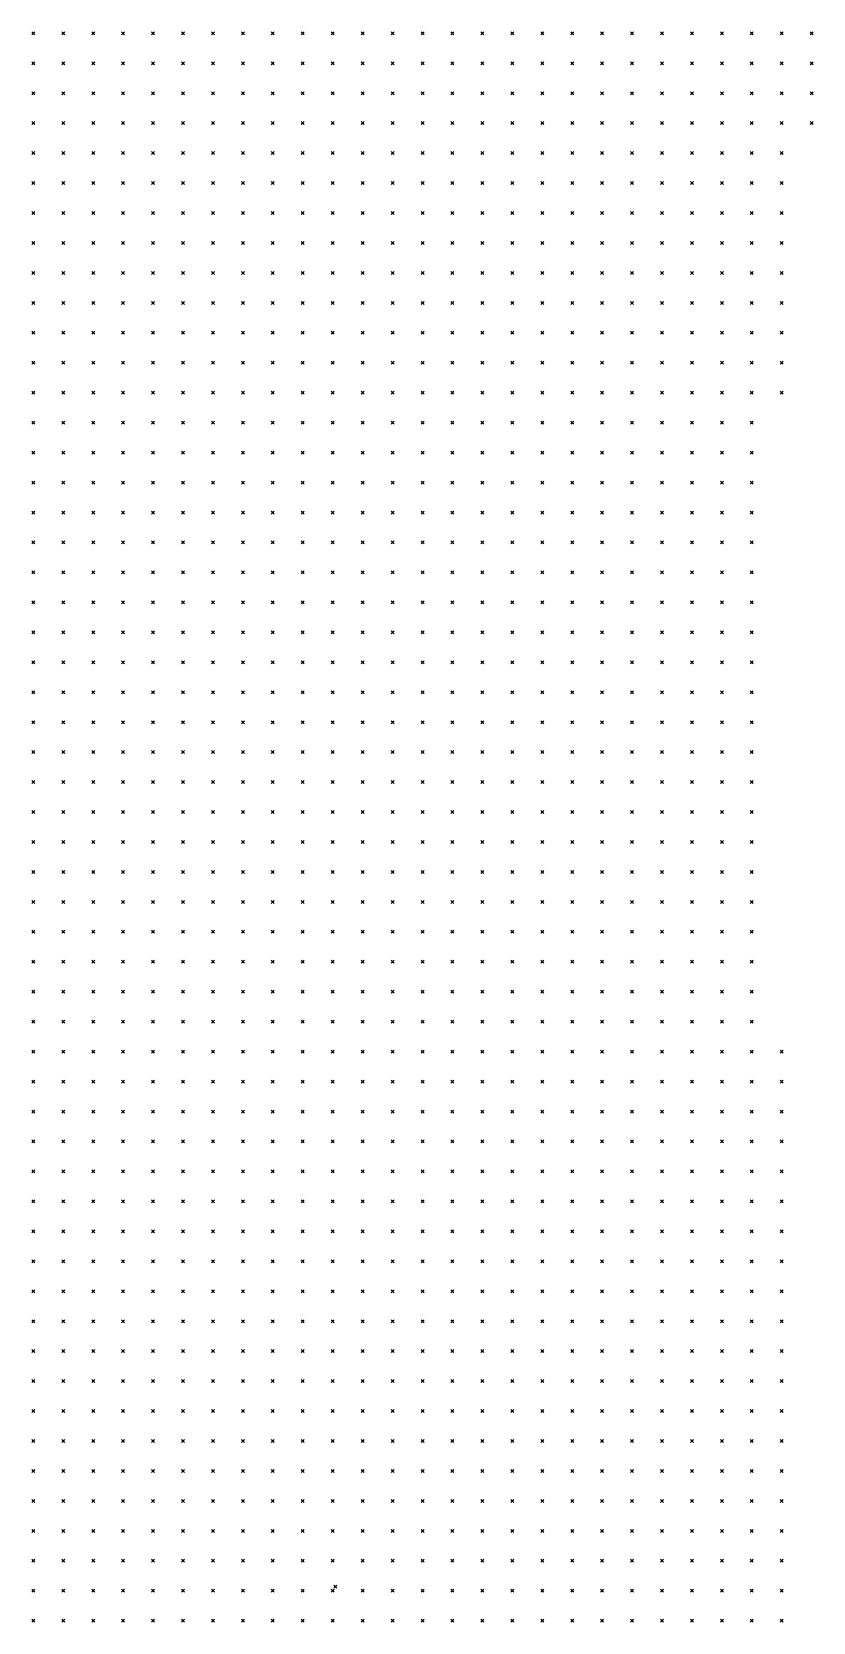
# Model space of a CAD drawing. Header units: metres. Extents: x 441556 to 446409, y 432338 to 461058.
# Drawn here: x 444695.3 to 444773.5, y 444052.7 to 444212 of the extents above; entities that cross this region are included whole.
import ezdxf

# ---------------------------------------------------------------- set-up
doc = ezdxf.new("R2010")
doc.units = ezdxf.units.M
doc.header["$MEASUREMENT"] = 0
doc.header["$PDMODE"] = 35
doc.header["$PDSIZE"] = 0.15
doc.layers.add('DTM-NOK-RevN_LIDAR_co_lidar', color=91, linetype='Continuous', lineweight=0)
doc.layers.add('DTM-NOK-RevN_RTK', color=32, linetype='Continuous', lineweight=0)

msp = doc.modelspace()

# ---------------------------------------------------------------- linework, layer by layer
at = {"layer": 'DTM-NOK-RevN_LIDAR_co_lidar'}
for p in [(444695.41, 444211.853, 475.868), (444698.409, 444211.853, 474.646), (444701.409, 444211.853, 472.846), (444704.408, 444211.853, 471.238), (444707.407, 444211.853, 470.172), (444710.407, 444211.853, 469.486), (444713.406, 444211.853, 470.661), (444716.406, 444211.853, 473.589), (444719.405, 444211.853, 475.805), (444722.404, 444211.853, 476.933), (444725.404, 444211.853, 477.653), (444728.403, 444211.853, 478.071), (444731.402, 444211.853, 480.026), (444734.402, 444211.853, 483.76), (444737.401, 444211.853, 486.295), (444740.4, 444211.853, 488.551), (444743.4, 444211.853, 491.085), (444746.399, 444211.853, 492.317), (444749.398, 444211.853, 493.679), (444752.398, 444211.853, 494.222), (444755.397, 444211.853, 493.943), (444758.396, 444211.853, 494.305), (444761.396, 444211.853, 495.844), (444764.395, 444211.853, 495.701), (444767.394, 444211.853, 494.598), (444770.394, 444211.853, 494.493), (444773.393, 444211.853, 495.875), (444695.41, 444208.854, 473.779), (444698.409, 444208.854, 472.658), (444701.409, 444208.854, 470.988), (444704.408, 444208.854, 468.85), (444707.407, 444208.854, 467.674), (444710.407, 444208.854, 467.325), (444713.406, 444208.854, 468.962), (444716.406, 444208.854, 471.819), (444719.405, 444208.854, 473.753), (444722.404, 444208.854, 474.562), (444725.404, 444208.854, 474.921), (444728.403, 444208.854, 475.941), (444731.402, 444208.854, 478.838), (444734.402, 444208.854, 482.11), (444737.401, 444208.854, 484.417), (444740.4, 444208.854, 485.691), (444743.4, 444208.854, 488.274), (444746.399, 444208.854, 489.468), (444749.398, 444208.854, 490.821), (444752.398, 444208.854, 491.448), (444755.397, 444208.854, 491.367), (444758.396, 444208.854, 491.555), (444761.396, 444208.854, 492.459), (444764.395, 444208.854, 492.613), (444767.394, 444208.854, 491.805), (444770.394, 444208.854, 491.98), (444773.393, 444208.854, 493.612), (444695.41, 444205.854, 471.332), (444698.409, 444205.854, 470.209), (444701.409, 444205.854, 468.713), (444704.408, 444205.854, 466.82), (444707.407, 444205.854, 465.358), (444710.407, 444205.854, 464.954), (444713.406, 444205.854, 467.387), (444716.406, 444205.854, 470.155), (444719.405, 444205.854, 471.422), (444722.404, 444205.854, 471.619), (444725.404, 444205.854, 472.195), (444728.403, 444205.854, 474.539), (444731.402, 444205.854, 477.672), (444734.402, 444205.854, 480.264), (444737.401, 444205.854, 481.882), (444740.4, 444205.854, 483.159), (444743.4, 444205.854, 484.426), (444746.399, 444205.854, 486.779), (444749.398, 444205.854, 487.935), (444752.398, 444205.854, 488.556), (444755.397, 444205.854, 488.738), (444758.396, 444205.854, 488.927), (444761.396, 444205.854, 489.393), (444764.395, 444205.854, 489.247), (444767.394, 444205.854, 489.158), (444770.394, 444205.854, 489.638), (444773.393, 444205.854, 491.686), (444695.41, 444202.855, 469.166), (444698.409, 444202.855, 467.872), (444701.409, 444202.855, 466.316), (444704.408, 444202.855, 464.691), (444707.407, 444202.855, 463.146), (444710.407, 444202.855, 462.505), (444713.406, 444202.855, 465.081), (444716.406, 444202.855, 467.795), (444719.405, 444202.855, 468.677), (444722.404, 444202.855, 468.688), (444725.404, 444202.855, 470.138), (444728.403, 444202.855, 473.558), (444731.402, 444202.855, 476.158), (444734.402, 444202.855, 478.172), (444737.401, 444202.855, 479.638), (444740.4, 444202.855, 480.525), (444743.4, 444202.855, 481.564), (444746.399, 444202.855, 483.961), (444749.398, 444202.855, 484.754), (444752.398, 444202.855, 485.356), (444755.397, 444202.855, 485.848), (444758.396, 444202.855, 485.716), (444761.396, 444202.855, 485.401), (444764.395, 444202.855, 485.095), (444767.394, 444202.855, 485.839), (444770.394, 444202.855, 487.461), (444773.393, 444202.855, 489.591), (444695.41, 444199.856, 466.606), (444698.409, 444199.856, 465.524), (444701.409, 444199.856, 463.84), (444704.408, 444199.856, 462.388), (444707.407, 444199.856, 460.859), (444710.407, 444199.856, 460.354), (444713.406, 444199.856, 462.742), (444716.406, 444199.856, 465.047), (444719.405, 444199.856, 465.604), (444722.404, 444199.856, 466.556), (444725.404, 444199.856, 469.355), (444728.403, 444199.856, 472.583), (444731.402, 444199.856, 474.525), (444734.402, 444199.856, 475.962), (444737.401, 444199.856, 477.122), (444740.4, 444199.856, 477.793), (444743.4, 444199.856, 478.539), (444746.399, 444199.856, 479.716), (444749.398, 444199.856, 480.932), (444752.398, 444199.856, 482.222), (444755.397, 444199.856, 482.864), (444758.396, 444199.856, 482.296), (444761.396, 444199.856, 481.84), (444764.395, 444199.856, 481.877), (444767.394, 444199.856, 483.348), (444770.394, 444199.856, 485.721), (444695.41, 444196.856, 464.101), (444698.409, 444196.856, 463.259), (444701.409, 444196.856, 461.428), (444704.408, 444196.856, 459.99), (444707.407, 444196.856, 458.527), (444710.407, 444196.856, 458.457), (444713.406, 444196.856, 460.736), (444716.406, 444196.856, 462.431), (444719.405, 444196.856, 463.084), (444722.404, 444196.856, 465.14), (444725.404, 444196.856, 468.531), (444728.403, 444196.856, 471.086), (444731.402, 444196.856, 472.391), (444734.402, 444196.856, 473.579), (444737.401, 444196.856, 474.504), (444740.4, 444196.856, 474.898), (444743.4, 444196.856, 475.704), (444746.399, 444196.856, 476.781), (444749.398, 444196.856, 478.188), (444752.398, 444196.856, 479.448), (444755.397, 444196.856, 479.265), (444758.396, 444196.856, 478.846), (444761.396, 444196.856, 478.398), (444764.395, 444196.856, 479.231), (444767.394, 444196.856, 481.858), (444770.394, 444196.856, 484.702), (444695.41, 444193.857, 461.512), (444698.409, 444193.857, 460.845), (444701.409, 444193.857, 459.626), (444704.408, 444193.857, 457.697), (444707.407, 444193.857, 456.068), (444710.407, 444193.857, 456.313), (444713.406, 444193.857, 458.159), (444716.406, 444193.857, 459.756), (444719.405, 444193.857, 461.468), (444722.404, 444193.857, 464.133), (444725.404, 444193.857, 466.776), (444728.403, 444193.857, 468.636), (444731.402, 444193.857, 469.953), (444734.402, 444193.857, 470.871), (444737.401, 444193.857, 471.523), (444740.4, 444193.857, 471.718), (444743.4, 444193.857, 472.56), (444746.399, 444193.857, 473.798), (444749.398, 444193.857, 475.531), (444752.398, 444193.857, 476.32), (444755.397, 444193.857, 476.03), (444758.396, 444193.857, 475.385), (444761.396, 444193.857, 475.416), (444764.395, 444193.857, 477.449), (444767.394, 444193.857, 480.654), (444770.394, 444193.857, 484.655), (444695.41, 444190.857, 458.926), (444698.409, 444190.857, 458.378), (444701.409, 444190.857, 457.482), (444704.408, 444190.857, 455.539), (444707.407, 444190.857, 453.543), (444710.407, 444190.857, 453.815), (444713.406, 444190.857, 455.52), (444716.406, 444190.857, 457.64), (444719.405, 444190.857, 460.404), (444722.404, 444190.857, 463.06), (444725.404, 444190.857, 464.913), (444728.403, 444190.857, 466.338), (444731.402, 444190.857, 467.31), (444734.402, 444190.857, 468.01), (444737.401, 444190.857, 468.641), (444740.4, 444190.857, 468.759), (444743.4, 444190.857, 469.217), (444746.399, 444190.857, 470.594), (444749.398, 444190.857, 471.999), (444752.398, 444190.857, 472.742), (444755.397, 444190.857, 472.033), (444758.396, 444190.857, 472.057), (444761.396, 444190.857, 473.496), (444764.395, 444190.857, 476.762), (444767.394, 444190.857, 481.364), (444770.394, 444190.857, 485.518), (444695.41, 444187.858, 456.279), (444698.409, 444187.858, 455.749), (444701.409, 444187.858, 454.776), (444704.408, 444187.858, 453.178), (444707.407, 444187.858, 451.311), (444710.407, 444187.858, 451.435), (444713.406, 444187.858, 453.367), (444716.406, 444187.858, 455.972), (444719.405, 444187.858, 459.032), (444722.404, 444187.858, 461.612), (444725.404, 444187.858, 463.11), (444728.403, 444187.858, 464.098), (444731.402, 444187.858, 464.571), (444734.402, 444187.858, 464.784), (444737.401, 444187.858, 465.272), (444740.4, 444187.858, 465.726), (444743.4, 444187.858, 466.072), (444746.399, 444187.858, 466.612), (444749.398, 444187.858, 467.771), (444752.398, 444187.858, 469.002), (444755.397, 444187.858, 468.566), (444758.396, 444187.858, 470.123), (444761.396, 444187.858, 473.38), (444764.395, 444187.858, 478.261), (444767.394, 444187.858, 482.705), (444770.394, 444187.858, 486.548), (444695.41, 444184.859, 453.615), (444698.409, 444184.859, 453.287), (444701.409, 444184.859, 452.032), (444704.408, 444184.859, 450.862), (444707.407, 444184.859, 449.251), (444710.407, 444184.859, 449.524), (444713.406, 444184.859, 451.914), (444716.406, 444184.859, 454.872), (444719.405, 444184.859, 457.715), (444722.404, 444184.859, 459.842), (444725.404, 444184.859, 461.006), (444728.403, 444184.859, 461.57), (444731.402, 444184.859, 461.555), (444734.402, 444184.859, 461.598), (444737.401, 444184.859, 462.114), (444740.4, 444184.859, 462.525), (444743.4, 444184.859, 463.088), (444746.399, 444184.859, 463.277), (444749.398, 444184.859, 464.075), (444752.398, 444184.859, 465.261), (444755.397, 444184.859, 466.559), (444758.396, 444184.859, 469.771), (444761.396, 444184.859, 475.008), (444764.395, 444184.859, 480.329), (444767.394, 444184.859, 483.861), (444770.394, 444184.859, 487.055), (444695.41, 444181.859, 451.154), (444698.409, 444181.859, 451.012), (444701.409, 444181.859, 449.729), (444704.408, 444181.859, 448.632), (444707.407, 444181.859, 447.27), (444710.407, 444181.859, 448.102), (444713.406, 444181.859, 450.974), (444716.406, 444181.859, 453.964), (444719.405, 444181.859, 456.345), (444722.404, 444181.859, 457.907), (444725.404, 444181.859, 458.731), (444728.403, 444181.859, 458.921), (444731.402, 444181.859, 458.477), (444734.402, 444181.859, 458.545), (444737.401, 444181.859, 459.221), (444740.4, 444181.859, 459.485), (444743.4, 444181.859, 459.761), (444746.399, 444181.859, 460.399), (444749.398, 444181.859, 461.503), (444752.398, 444181.859, 463.366), (444755.397, 444181.859, 466.201), (444758.396, 444181.859, 469.929), (444761.396, 444181.859, 475.434), (444764.395, 444181.859, 480.441), (444767.394, 444181.859, 483.668), (444770.394, 444181.859, 486.853), (444695.41, 444178.86, 448.565), (444698.409, 444178.86, 448.458), (444701.409, 444178.86, 447.525), (444704.408, 444178.86, 446.081), (444707.407, 444178.86, 445.243), (444710.407, 444178.86, 447.238), (444713.406, 444178.86, 450.44), (444716.406, 444178.86, 452.911), (444719.405, 444178.86, 454.581), (444722.404, 444178.86, 455.713), (444725.404, 444178.86, 456.375), (444728.403, 444178.86, 456.385), (444731.402, 444178.86, 455.726), (444734.402, 444178.86, 455.684), (444737.401, 444178.86, 456.674), (444740.4, 444178.86, 456.654), (444743.4, 444178.86, 456.553), (444746.399, 444178.86, 458.16), (444749.398, 444178.86, 460.192), (444752.398, 444178.86, 462.829), (444755.397, 444178.86, 465.801), (444758.396, 444178.86, 469.161), (444761.396, 444178.86, 474.036), (444764.395, 444178.86, 478.557), (444767.394, 444178.86, 482.088), (444770.394, 444178.86, 485.885), (444695.41, 444175.861, 445.927), (444698.409, 444175.861, 445.789), (444701.409, 444175.861, 445.14), (444704.408, 444175.861, 443.537), (444707.407, 444175.861, 443.527), (444710.407, 444175.861, 446.395), (444713.406, 444175.861, 449.451), (444716.406, 444175.861, 451.4), (444719.405, 444175.861, 452.579), (444722.404, 444175.861, 453.41), (444725.404, 444175.861, 453.807), (444728.403, 444175.861, 453.464), (444731.402, 444175.861, 452.802), (444734.402, 444175.861, 452.802), (444737.401, 444175.861, 453.943), (444740.4, 444175.861, 453.807), (444743.4, 444175.861, 454.367), (444746.399, 444175.861, 456.81), (444749.398, 444175.861, 459.483), (444752.398, 444175.861, 462.238), (444755.397, 444175.861, 464.909), (444758.396, 444175.861, 467.799), (444761.396, 444175.861, 472.085), (444764.395, 444175.861, 476.532), (444767.394, 444175.861, 480.56), (444770.394, 444175.861, 484.628), (444695.41, 444172.861, 443.454), (444698.409, 444172.861, 443.313), (444701.409, 444172.861, 442.542), (444704.408, 444172.861, 441.284), (444707.407, 444172.861, 442.179), (444710.407, 444172.861, 445.036), (444713.406, 444172.861, 447.732), (444716.406, 444172.861, 449.531), (444719.405, 444172.861, 450.517), (444722.404, 444172.861, 451.139), (444725.404, 444172.861, 451.097), (444728.403, 444172.861, 450.159), (444731.402, 444172.861, 449.549), (444734.402, 444172.861, 449.744), (444737.401, 444172.861, 450.762), (444740.4, 444172.861, 451.561), (444743.4, 444172.861, 453.723), (444746.399, 444172.861, 456.506), (444749.398, 444172.861, 459.283), (444752.398, 444172.861, 462.484), (444755.397, 444172.861, 465.072), (444758.396, 444172.861, 467.681), (444761.396, 444172.861, 471.371), (444764.395, 444172.861, 475.562), (444767.394, 444172.861, 479.461), (444695.41, 444169.862, 441.08), (444698.409, 444169.862, 440.826), (444701.409, 444169.862, 439.802), (444704.408, 444169.862, 439.097), (444707.407, 444169.862, 440.847), (444710.407, 444169.862, 443.71), (444713.406, 444169.862, 446.15), (444716.406, 444169.862, 447.628), (444719.405, 444169.862, 448.313), (444722.404, 444169.862, 448.655), (444725.404, 444169.862, 448.252), (444728.403, 444169.862, 447.119), (444731.402, 444169.862, 446.582), (444734.402, 444169.862, 447.005), (444737.401, 444169.862, 448.547), (444740.4, 444169.862, 450.987), (444743.4, 444169.862, 454.517), (444746.399, 444169.862, 457.601), (444749.398, 444169.862, 460.385), (444752.398, 444169.862, 463.83), (444755.397, 444169.862, 466.464), (444758.396, 444169.862, 468.994), (444761.396, 444169.862, 472.251), (444764.395, 444169.862, 475.257), (444767.394, 444169.862, 478.503), (444695.41, 444166.863, 438.927), (444698.409, 444166.863, 438.211), (444701.409, 444166.863, 437.29), (444704.408, 444166.863, 437.374), (444707.407, 444166.863, 439.71), (444710.407, 444166.863, 442.581), (444713.406, 444166.863, 444.583), (444716.406, 444166.863, 445.517), (444719.405, 444166.863, 445.907), (444722.404, 444166.863, 446.007), (444725.404, 444166.863, 445.385), (444728.403, 444166.863, 444.322), (444731.402, 444166.863, 444.061), (444734.402, 444166.863, 445.197), (444737.401, 444166.863, 447.936), (444740.4, 444166.863, 451.532), (444743.4, 444166.863, 455.477), (444746.399, 444166.863, 458.984), (444749.398, 444166.863, 461.79), (444752.398, 444166.863, 464.471), (444755.397, 444166.863, 467.635), (444758.396, 444166.863, 469.79), (444761.396, 444166.863, 472.204), (444764.395, 444166.863, 474.525), (444767.394, 444166.863, 477.721), (444695.41, 444163.863, 436.688), (444698.409, 444163.863, 435.556), (444701.409, 444163.863, 435.089), (444704.408, 444163.863, 436.291), (444707.407, 444163.863, 438.752), (444710.407, 444163.863, 441.057), (444713.406, 444163.863, 442.529), (444716.406, 444163.863, 443.25), (444719.405, 444163.863, 443.332), (444722.404, 444163.863, 443.268), (444725.404, 444163.863, 442.733), (444728.403, 444163.863, 441.714), (444731.402, 444163.863, 442.16), (444734.402, 444163.863, 444.528), (444737.401, 444163.863, 447.874), (444740.4, 444163.863, 451.659), (444743.4, 444163.863, 455.212), (444746.399, 444163.863, 458.988), (444749.398, 444163.863, 461.734), (444752.398, 444163.863, 463.935), (444755.397, 444163.863, 467.162), (444758.396, 444163.863, 468.842), (444761.396, 444163.863, 470.695), (444764.395, 444163.863, 472.896), (444767.394, 444163.863, 476.261), (444695.41, 444160.864, 434.138), (444698.409, 444160.864, 433.07), (444701.409, 444160.864, 433.34), (444704.408, 444160.864, 435.212), (444707.407, 444160.864, 437.809), (444710.407, 444160.864, 439.689), (444713.406, 444160.864, 440.471), (444716.406, 444160.864, 440.778), (444719.405, 444160.864, 440.404), (444722.404, 444160.864, 439.956), (444725.404, 444160.864, 439.621), (444728.403, 444160.864, 439.32), (444731.402, 444160.864, 440.904), (444734.402, 444160.864, 444.215), (444737.401, 444160.864, 447.68), (444740.4, 444160.864, 451.19), (444743.4, 444160.864, 454.038), (444746.399, 444160.864, 457.254), (444749.398, 444160.864, 460.686), (444752.398, 444160.864, 462.914), (444755.397, 444160.864, 464.855), (444758.396, 444160.864, 466.76), (444761.396, 444160.864, 469.036), (444764.395, 444160.864, 471.337), (444767.394, 444160.864, 474.391), (444695.41, 444157.865, 431.351), (444698.409, 444157.865, 430.617), (444701.409, 444157.865, 431.94), (444704.408, 444157.865, 434.194), (444707.407, 444157.865, 436.449), (444710.407, 444157.865, 437.86), (444713.406, 444157.865, 438.5), (444716.406, 444157.865, 438.086), (444719.405, 444157.865, 437.088), (444722.404, 444157.865, 436.468), (444725.404, 444157.865, 436.39), (444728.403, 444157.865, 437.363), (444731.402, 444157.865, 439.996), (444734.402, 444157.865, 443.26), (444737.401, 444157.865, 446.653), (444740.4, 444157.865, 449.892), (444743.4, 444157.865, 452.946), (444746.399, 444157.865, 456.178), (444749.398, 444157.865, 458.967), (444752.398, 444157.865, 460.912), (444755.397, 444157.865, 462.761), (444758.396, 444157.865, 465.146), (444761.396, 444157.865, 468.476), (444764.395, 444157.865, 471.257), (444767.394, 444157.865, 473.982), (444695.41, 444154.865, 428.946), (444698.409, 444154.865, 428.389), (444701.409, 444154.865, 430.124), (444704.408, 444154.865, 432.755), (444707.407, 444154.865, 434.976), (444710.407, 444154.865, 435.76), (444713.406, 444154.865, 435.943), (444716.406, 444154.865, 435.263), (444719.405, 444154.865, 434.011), (444722.404, 444154.865, 433.2), (444725.404, 444154.865, 433.844), (444728.403, 444154.865, 436.164), (444731.402, 444154.865, 439.118), (444734.402, 444154.865, 442.316), (444737.401, 444154.865, 445.422), (444740.4, 444154.865, 449.093), (444743.4, 444154.865, 451.658), (444746.399, 444154.865, 454.725), (444749.398, 444154.865, 456.885), (444752.398, 444154.865, 458.891), (444755.397, 444154.865, 461.381), (444758.396, 444154.865, 464.893), (444761.396, 444154.865, 469.063), (444764.395, 444154.865, 472.08), (444767.394, 444154.865, 474.635), (444695.41, 444151.866, 426.342), (444698.409, 444151.866, 425.618), (444701.409, 444151.866, 428.189), (444704.408, 444151.866, 431.582), (444707.407, 444151.866, 433.005), (444710.407, 444151.866, 433.428), (444713.406, 444151.866, 433.049), (444716.406, 444151.866, 431.905), (444719.405, 444151.866, 430.833), (444722.404, 444151.866, 430.746), (444725.404, 444151.866, 432.384), (444728.403, 444151.866, 435.258), (444731.402, 444151.866, 438.13), (444734.402, 444151.866, 441.224), (444737.401, 444151.866, 444.425), (444740.4, 444151.866, 447.437), (444743.4, 444151.866, 449.455), (444746.399, 444151.866, 452.495), (444749.398, 444151.866, 455.202), (444752.398, 444151.866, 458.38), (444755.397, 444151.866, 461.532), (444758.396, 444151.866, 464.535), (444761.396, 444151.866, 468.829), (444764.395, 444151.866, 471.871), (444767.394, 444151.866, 474.397), (444695.41, 444148.867, 423.457), (444698.409, 444148.867, 424.401), (444701.409, 444148.867, 427.364), (444704.408, 444148.867, 429.822), (444707.407, 444148.867, 430.858), (444710.407, 444148.867, 430.777), (444713.406, 444148.867, 429.765), (444716.406, 444148.867, 428.717), (444719.405, 444148.867, 428.167), (444722.404, 444148.867, 428.825), (444725.404, 444148.867, 431.262), (444728.403, 444148.867, 434.712), (444731.402, 444148.867, 438.066), (444734.402, 444148.867, 440.971), (444737.401, 444148.867, 443.832), (444740.4, 444148.867, 446.294), (444743.4, 444148.867, 448.711), (444746.399, 444148.867, 452.179), (444749.398, 444148.867, 455.664), (444752.398, 444148.867, 458.586), (444755.397, 444148.867, 461.37), (444758.396, 444148.867, 464.73), (444761.396, 444148.867, 468.303), (444764.395, 444148.867, 471.152), (444767.394, 444148.867, 473.765), (444695.41, 444145.867, 420.769), (444698.409, 444145.867, 422.551), (444701.409, 444145.867, 426.194), (444704.408, 444145.867, 427.861), (444707.407, 444145.867, 428.591), (444710.407, 444145.867, 428.14), (444713.406, 444145.867, 426.506), (444716.406, 444145.867, 425.471), (444719.405, 444145.867, 425.756), (444722.404, 444145.867, 427.378), (444725.404, 444145.867, 431.127), (444728.403, 444145.867, 435.684), (444731.402, 444145.867, 438.816), (444734.402, 444145.867, 441.634), (444737.401, 444145.867, 443.885), (444740.4, 444145.867, 446.208), (444743.4, 444145.867, 448.794), (444746.399, 444145.867, 451.811), (444749.398, 444145.867, 455.393), (444752.398, 444145.867, 458.059), (444755.397, 444145.867, 460.469), (444758.396, 444145.867, 463.599), (444761.396, 444145.867, 467.771), (444764.395, 444145.867, 470.338), (444767.394, 444145.867, 472.316), (444695.41, 444142.868, 418.961), (444698.409, 444142.868, 421.197), (444701.409, 444142.868, 423.982), (444704.408, 444142.868, 425.63), (444707.407, 444142.868, 425.944), (444710.407, 444142.868, 424.884), (444713.406, 444142.868, 423.517), (444716.406, 444142.868, 423.314), (444719.405, 444142.868, 424.371), (444722.404, 444142.868, 426.999), (444725.404, 444142.868, 431.146), (444728.403, 444142.868, 435.549), (444731.402, 444142.868, 439.17), (444734.402, 444142.868, 441.613), (444737.401, 444142.868, 444.271), (444740.4, 444142.868, 446.777), (444743.4, 444142.868, 449.404), (444746.399, 444142.868, 452.142), (444749.398, 444142.868, 454.644), (444752.398, 444142.868, 457.333), (444755.397, 444142.868, 459.758), (444758.396, 444142.868, 462.99), (444761.396, 444142.868, 466.304), (444764.395, 444142.868, 468.968), (444767.394, 444142.868, 471.644), (444695.41, 444139.869, 417.55), (444698.409, 444139.869, 420.223), (444701.409, 444139.869, 422.774), (444704.408, 444139.869, 423.754), (444707.407, 444139.869, 423.285), (444710.407, 444139.869, 422.219), (444713.406, 444139.869, 421.357), (444716.406, 444139.869, 421.512), (444719.405, 444139.869, 422.985), (444722.404, 444139.869, 426.4), (444725.404, 444139.869, 431.317), (444728.403, 444139.869, 435.611), (444731.402, 444139.869, 438.599), (444734.402, 444139.869, 441.252), (444737.401, 444139.869, 443.815), (444740.4, 444139.869, 446.283), (444743.4, 444139.869, 448.911), (444746.399, 444139.869, 451.68), (444749.398, 444139.869, 454.012), (444752.398, 444139.869, 456.462), (444755.397, 444139.869, 458.881), (444758.396, 444139.869, 461.757), (444761.396, 444139.869, 464.33), (444764.395, 444139.869, 466.928), (444767.394, 444139.869, 470.539), (444695.41, 444136.869, 416.23), (444698.409, 444136.869, 418.998), (444701.409, 444136.869, 421.086), (444704.408, 444136.869, 421.575), (444707.407, 444136.869, 420.513), (444710.407, 444136.869, 419.501), (444713.406, 444136.869, 419.081), (444716.406, 444136.869, 419.52), (444719.405, 444136.869, 421.771), (444722.404, 444136.869, 426.251), (444725.404, 444136.869, 431.401), (444728.403, 444136.869, 435.188), (444731.402, 444136.869, 437.765), (444734.402, 444136.869, 440.356), (444737.401, 444136.869, 442.852), (444740.4, 444136.869, 445.255), (444743.4, 444136.869, 447.79), (444746.399, 444136.869, 450.576), (444749.398, 444136.869, 452.85), (444752.398, 444136.869, 455.257), (444755.397, 444136.869, 457.471), (444758.396, 444136.869, 460.154), (444761.396, 444136.869, 462.538), (444764.395, 444136.869, 465.417), (444767.394, 444136.869, 469.416), (444695.41, 444133.87, 415.077), (444698.409, 444133.87, 417.593), (444701.409, 444133.87, 419.163), (444704.408, 444133.87, 419.539), (444707.407, 444133.87, 418.218), (444710.407, 444133.87, 417.218), (444713.406, 444133.87, 417.034), (444716.406, 444133.87, 418.099), (444719.405, 444133.87, 420.444), (444722.404, 444133.87, 424.677), (444725.404, 444133.87, 429.967), (444728.403, 444133.87, 433.666), (444731.402, 444133.87, 436.147), (444734.402, 444133.87, 439.129), (444737.401, 444133.87, 441.899), (444740.4, 444133.87, 444.337), (444743.4, 444133.87, 446.68), (444746.399, 444133.87, 449.298), (444749.398, 444133.87, 451.598), (444752.398, 444133.87, 453.928), (444755.397, 444133.87, 456.066), (444758.396, 444133.87, 458.026), (444761.396, 444133.87, 460.189), (444764.395, 444133.87, 464.071), (444767.394, 444133.87, 468.071), (444695.41, 444130.871, 413.744), (444698.409, 444130.871, 416.115), (444701.409, 444130.871, 417.179), (444704.408, 444130.871, 417.207), (444707.407, 444130.871, 416.166), (444710.407, 444130.871, 415.347), (444713.406, 444130.871, 415.443), (444716.406, 444130.871, 416.849), (444719.405, 444130.871, 419.412), (444722.404, 444130.871, 423.526), (444725.404, 444130.871, 428.436), (444728.403, 444130.871, 432.095), (444731.402, 444130.871, 434.922), (444734.402, 444130.871, 438.11), (444737.401, 444130.871, 440.9), (444740.4, 444130.871, 443.418), (444743.4, 444130.871, 445.745), (444746.399, 444130.871, 448.215), (444749.398, 444130.871, 450.387), (444752.398, 444130.871, 452.272), (444755.397, 444130.871, 454.144), (444758.396, 444130.871, 456.421), (444761.396, 444130.871, 459.557), (444764.395, 444130.871, 463.355), (444767.394, 444130.871, 467.047), (444695.41, 444127.871, 411.979), (444698.409, 444127.871, 414.424), (444701.409, 444127.871, 414.869), (444704.408, 444127.871, 414.517), (444707.407, 444127.871, 413.738), (444710.407, 444127.871, 413.437), (444713.406, 444127.871, 413.997), (444716.406, 444127.871, 416.305), (444719.405, 444127.871, 419.728), (444722.404, 444127.871, 423.61), (444725.404, 444127.871, 427.705), (444728.403, 444127.871, 431.194), (444731.402, 444127.871, 434.302), (444734.402, 444127.871, 437.431), (444737.401, 444127.871, 439.979), (444740.4, 444127.871, 442.314), (444743.4, 444127.871, 444.705), (444746.399, 444127.871, 446.587), (444749.398, 444127.871, 448.737), (444752.398, 444127.871, 450.75), (444755.397, 444127.871, 452.939), (444758.396, 444127.871, 455.587), (444761.396, 444127.871, 459.67), (444764.395, 444127.871, 463.66), (444767.394, 444127.871, 466.864), (444695.41, 444124.872, 410.077), (444698.409, 444124.872, 411.946), (444701.409, 444124.872, 412.328), (444704.408, 444124.872, 411.719), (444707.407, 444124.872, 411.263), (444710.407, 444124.872, 411.349), (444713.406, 444124.872, 412.194), (444716.406, 444124.872, 414.933), (444719.405, 444124.872, 418.997), (444722.404, 444124.872, 423.76), (444725.404, 444124.872, 428.06), (444728.403, 444124.872, 430.954), (444731.402, 444124.872, 433.833), (444734.402, 444124.872, 436.47), (444737.401, 444124.872, 438.824), (444740.4, 444124.872, 441.053), (444743.4, 444124.872, 443.149), (444746.399, 444124.872, 445.145), (444749.398, 444124.872, 447.657), (444752.398, 444124.872, 450.327), (444755.397, 444124.872, 452.816), (444758.396, 444124.872, 455.202), (444761.396, 444124.872, 459.32), (444764.395, 444124.872, 463.595), (444767.394, 444124.872, 466.159), (444695.41, 444121.873, 407.854), (444698.409, 444121.873, 409.073), (444701.409, 444121.873, 409.64), (444704.408, 444121.873, 409.286), (444707.407, 444121.873, 408.978), (444710.407, 444121.873, 409.453), (444713.406, 444121.873, 410.455), (444716.406, 444121.873, 412.516), (444719.405, 444121.873, 416.16), (444722.404, 444121.873, 421.455), (444725.404, 444121.873, 426.787), (444728.403, 444121.873, 430.376), (444731.402, 444121.873, 433.063), (444734.402, 444121.873, 435.523), (444737.401, 444121.873, 437.541), (444740.4, 444121.873, 439.547), (444743.4, 444121.873, 441.747), (444746.399, 444121.873, 444.144), (444749.398, 444121.873, 446.823), (444752.398, 444121.873, 449.506), (444755.397, 444121.873, 451.978), (444758.396, 444121.873, 454.326), (444761.396, 444121.873, 459.065), (444764.395, 444121.873, 462.158), (444767.394, 444121.873, 464.231), (444695.41, 444118.873, 405.489), (444698.409, 444118.873, 406.53), (444701.409, 444118.873, 407.063), (444704.408, 444118.873, 407.01), (444707.407, 444118.873, 407.177), (444710.407, 444118.873, 407.77), (444713.406, 444118.873, 409.062), (444716.406, 444118.873, 411.403), (444719.405, 444118.873, 415.07), (444722.404, 444118.873, 420.041), (444725.404, 444118.873, 425.32), (444728.403, 444118.873, 429.258), (444731.402, 444118.873, 431.693), (444734.402, 444118.873, 434.001), (444737.401, 444118.873, 436.109), (444740.4, 444118.873, 438.048), (444743.4, 444118.873, 440.255), (444746.399, 444118.873, 443.033), (444749.398, 444118.873, 445.642), (444752.398, 444118.873, 448.342), (444755.397, 444118.873, 450.704), (444758.396, 444118.873, 452.91), (444761.396, 444118.873, 456.55), (444764.395, 444118.873, 459.48), (444767.394, 444118.873, 461.664), (444695.41, 444115.874, 403.181), (444698.409, 444115.874, 404.102), (444701.409, 444115.874, 404.639), (444704.408, 444115.874, 404.925), (444707.407, 444115.874, 405.558), (444710.407, 444115.874, 406.314), (444713.406, 444115.874, 407.964), (444716.406, 444115.874, 410.876), (444719.405, 444115.874, 414.1), (444722.404, 444115.874, 419.604), (444725.404, 444115.874, 425.644), (444728.403, 444115.874, 428.064), (444731.402, 444115.874, 429.771), (444734.402, 444115.874, 432.236), (444737.401, 444115.874, 434.501), (444740.4, 444115.874, 436.18), (444743.4, 444115.874, 438.234), (444746.399, 444115.874, 441.203), (444749.398, 444115.874, 444.062), (444752.398, 444115.874, 446.745), (444755.397, 444115.874, 449.025), (444758.396, 444115.874, 451.647), (444761.396, 444115.874, 453.918), (444764.395, 444115.874, 456.876), (444767.394, 444115.874, 459.102), (444695.41, 444112.875, 400.914), (444698.409, 444112.875, 401.708), (444701.409, 444112.875, 402.456), (444704.408, 444112.875, 403.266), (444707.407, 444112.875, 403.874), (444710.407, 444112.875, 404.763), (444713.406, 444112.875, 406.832), (444716.406, 444112.875, 409.613), (444719.405, 444112.875, 411.669), (444722.404, 444112.875, 417.922), (444725.404, 444112.875, 425.17), (444728.403, 444112.875, 426.242), (444731.402, 444112.875, 427.777), (444734.402, 444112.875, 430.611), (444737.401, 444112.875, 432.473), (444740.4, 444112.875, 433.914), (444743.4, 444112.875, 436.227), (444746.399, 444112.875, 439.525), (444749.398, 444112.875, 442.416), (444752.398, 444112.875, 445.069), (444755.397, 444112.875, 447.405), (444758.396, 444112.875, 450.096), (444761.396, 444112.875, 452.387), (444764.395, 444112.875, 454.688), (444767.394, 444112.875, 456.819), (444695.41, 444109.875, 399.083), (444698.409, 444109.875, 400.06), (444701.409, 444109.875, 400.929), (444704.408, 444109.875, 401.839), (444707.407, 444109.875, 402.251), (444710.407, 444109.875, 403.289), (444713.406, 444109.875, 405.702), (444716.406, 444109.875, 408.278), (444719.405, 444109.875, 409.8), (444722.404, 444109.875, 415.566), (444725.404, 444109.875, 422.606), (444728.403, 444109.875, 424.07), (444731.402, 444109.875, 426.092), (444734.402, 444109.875, 428.701), (444737.401, 444109.875, 430.057), (444740.4, 444109.875, 431.781), (444743.4, 444109.875, 434.657), (444746.399, 444109.875, 437.942), (444749.398, 444109.875, 440.532), (444752.398, 444109.875, 443.535), (444755.397, 444109.875, 445.887), (444758.396, 444109.875, 448.039), (444761.396, 444109.875, 450.469), (444764.395, 444109.875, 452.327), (444767.394, 444109.875, 454.672), (444770.394, 444109.875, 457.716), (444695.41, 444106.876, 397.968), (444698.409, 444106.876, 399.057), (444701.409, 444106.876, 399.711), (444704.408, 444106.876, 400.44), (444707.407, 444106.876, 400.85), (444710.407, 444106.876, 401.935), (444713.406, 444106.876, 404.345), (444716.406, 444106.876, 407.097), (444719.405, 444106.876, 409.556), (444722.404, 444106.876, 414.62), (444725.404, 444106.876, 420.16), (444728.403, 444106.876, 422.246), (444731.402, 444106.876, 424.254), (444734.402, 444106.876, 426.107), (444737.401, 444106.876, 427.673), (444740.4, 444106.876, 430.003), (444743.4, 444106.876, 432.835), (444746.399, 444106.876, 435.638), (444749.398, 444106.876, 438.14), (444752.398, 444106.876, 441.738), (444755.397, 444106.876, 444.096), (444758.396, 444106.876, 446.084), (444761.396, 444106.876, 448.036), (444764.395, 444106.876, 450.061), (444767.394, 444106.876, 452.647), (444770.394, 444106.876, 456.686), (444695.41, 444103.877, 396.872), (444698.409, 444103.877, 397.815), (444701.409, 444103.877, 398.261), (444704.408, 444103.877, 399.024), (444707.407, 444103.877, 399.598), (444710.407, 444103.877, 400.694), (444713.406, 444103.877, 403.172), (444716.406, 444103.877, 406.198), (444719.405, 444103.877, 409.98), (444722.404, 444103.877, 414.724), (444725.404, 444103.877, 418.447), (444728.403, 444103.877, 420.387), (444731.402, 444103.877, 422.015), (444734.402, 444103.877, 423.591), (444737.401, 444103.877, 425.832), (444740.4, 444103.877, 428.346), (444743.4, 444103.877, 430.503), (444746.399, 444103.877, 433.341), (444749.398, 444103.877, 436.049), (444752.398, 444103.877, 439.626), (444755.397, 444103.877, 442.127), (444758.396, 444103.877, 444.113), (444761.396, 444103.877, 445.965), (444764.395, 444103.877, 448.387), (444767.394, 444103.877, 451.361), (444770.394, 444103.877, 455.741), (444695.41, 444100.877, 395.581), (444698.409, 444100.877, 396.371), (444701.409, 444100.877, 396.833), (444704.408, 444100.877, 397.485), (444707.407, 444100.877, 398.236), (444710.407, 444100.877, 400.01), (444713.406, 444100.877, 402.997), (444716.406, 444100.877, 406.276), (444719.405, 444100.877, 410.139), (444722.404, 444100.877, 413.963), (444725.404, 444100.877, 416.609), (444728.403, 444100.877, 418.407), (444731.402, 444100.877, 419.931), (444734.402, 444100.877, 421.983), (444737.401, 444100.877, 424.463), (444740.4, 444100.877, 426.309), (444743.4, 444100.877, 428.034), (444746.399, 444100.877, 431.577), (444749.398, 444100.877, 434.706), (444752.398, 444100.877, 437.454), (444755.397, 444100.877, 439.829), (444758.396, 444100.877, 441.993), (444761.396, 444100.877, 444.57), (444764.395, 444100.877, 447.273), (444767.394, 444100.877, 450.675), (444770.394, 444100.877, 454.941), (444695.41, 444097.878, 394.72), (444698.409, 444097.878, 395.083), (444701.409, 444097.878, 395.353), (444704.408, 444097.878, 395.99), (444707.407, 444097.878, 396.906), (444710.407, 444097.878, 399.183), (444713.406, 444097.878, 402.783), (444716.406, 444097.878, 406.56), (444719.405, 444097.878, 410.169), (444722.404, 444097.878, 413.045), (444725.404, 444097.878, 414.891), (444728.403, 444097.878, 416.363), (444731.402, 444097.878, 417.996), (444734.402, 444097.878, 420.383), (444737.401, 444097.878, 422.685), (444740.4, 444097.878, 423.813), (444743.4, 444097.878, 425.217), (444746.399, 444097.878, 429.862), (444749.398, 444097.878, 433.202), (444752.398, 444097.878, 435.742), (444755.397, 444097.878, 437.899), (444758.396, 444097.878, 440.626), (444761.396, 444097.878, 443.674), (444764.395, 444097.878, 446.921), (444767.394, 444097.878, 449.64), (444770.394, 444097.878, 453.63), (444695.41, 444094.879, 393.351), (444698.409, 444094.879, 393.879), (444701.409, 444094.879, 394.234), (444704.408, 444094.879, 394.602), (444707.407, 444094.879, 396.069), (444710.407, 444094.879, 398.644), (444713.406, 444094.879, 402.993), (444716.406, 444094.879, 406.615), (444719.405, 444094.879, 409.487), (444722.404, 444094.879, 411.9), (444725.404, 444094.879, 413.047), (444728.403, 444094.879, 414.264), (444731.402, 444094.879, 416.39), (444734.402, 444094.879, 418.773), (444737.401, 444094.879, 420.765), (444740.4, 444094.879, 421.536), (444743.4, 444094.879, 423.046), (444746.399, 444094.879, 428.155), (444749.398, 444094.879, 431.785), (444752.398, 444094.879, 434.299), (444755.397, 444094.879, 436.808), (444758.396, 444094.879, 440.279), (444761.396, 444094.879, 443.785), (444764.395, 444094.879, 446.586), (444767.394, 444094.879, 448.726), (444770.394, 444094.879, 451.805), (444695.41, 444091.879, 392.039), (444698.409, 444091.879, 392.598), (444701.409, 444091.879, 393.003), (444704.408, 444091.879, 393.26), (444707.407, 444091.879, 395.466), (444710.407, 444091.879, 398.659), (444713.406, 444091.879, 402.298), (444716.406, 444091.879, 405.529), (444719.405, 444091.879, 408.359), (444722.404, 444091.879, 410.233), (444725.404, 444091.879, 410.866), (444728.403, 444091.879, 412.143), (444731.402, 444091.879, 414.677), (444734.402, 444091.879, 416.95), (444737.401, 444091.879, 418.557), (444740.4, 444091.879, 419.239), (444743.4, 444091.879, 420.807), (444746.399, 444091.879, 426), (444749.398, 444091.879, 429.958), (444752.398, 444091.879, 432.818), (444755.397, 444091.879, 436.326), (444758.396, 444091.879, 439.888), (444761.396, 444091.879, 442.691), (444764.395, 444091.879, 445.087), (444767.394, 444091.879, 446.894), (444770.394, 444091.879, 449.598), (444695.41, 444088.88, 390.819), (444698.409, 444088.88, 391.42), (444701.409, 444088.88, 391.724), (444704.408, 444088.88, 391.874), (444707.407, 444088.88, 392.467), (444710.407, 444088.88, 397.426), (444713.406, 444088.88, 402.149), (444716.406, 444088.88, 405.273), (444719.405, 444088.88, 407.64), (444722.404, 444088.88, 408.471), (444725.404, 444088.88, 408.577), (444728.403, 444088.88, 410.118), (444731.402, 444088.88, 413.017), (444734.402, 444088.88, 415.197), (444737.401, 444088.88, 416.438), (444740.4, 444088.88, 416.785), (444743.4, 444088.88, 417.614), (444746.399, 444088.88, 422.67), (444749.398, 444088.88, 427.639), (444752.398, 444088.88, 431.27), (444755.397, 444088.88, 436.139), (444758.396, 444088.88, 438.823), (444761.396, 444088.88, 440.932), (444764.395, 444088.88, 443.483), (444767.394, 444088.88, 446.007), (444770.394, 444088.88, 448.161), (444695.41, 444085.88, 389.599), (444698.409, 444085.88, 389.911), (444701.409, 444085.88, 390.417), (444704.408, 444085.88, 390.695), (444707.407, 444085.88, 391.833), (444710.407, 444085.88, 395.387), (444713.406, 444085.88, 399.524), (444716.406, 444085.88, 403.43), (444719.405, 444085.88, 405.763), (444722.404, 444085.88, 406.042), (444725.404, 444085.88, 406.165), (444728.403, 444085.88, 408.105), (444731.402, 444085.88, 411.25), (444734.402, 444085.88, 412.843), (444737.401, 444085.88, 413.813), (444740.4, 444085.88, 414.373), (444743.4, 444085.88, 415.846), (444746.399, 444085.88, 418.739), (444749.398, 444085.88, 426.078), (444752.398, 444085.88, 429.651), (444755.397, 444085.88, 434.259), (444758.396, 444085.88, 436.993), (444761.396, 444085.88, 439.551), (444764.395, 444085.88, 441.883), (444767.394, 444085.88, 444.119), (444770.394, 444085.88, 446.684), (444695.41, 444082.881, 388.742), (444698.409, 444082.881, 389.179), (444701.409, 444082.881, 389.424), (444704.408, 444082.881, 389.704), (444707.407, 444082.881, 390.05), (444710.407, 444082.881, 392.689), (444713.406, 444082.881, 396.637), (444716.406, 444082.881, 400.045), (444719.405, 444082.881, 402.327), (444722.404, 444082.881, 403.036), (444725.404, 444082.881, 403.748), (444728.403, 444082.881, 406.062), (444731.402, 444082.881, 408.445), (444734.402, 444082.881, 410.157), (444737.401, 444082.881, 411.096), (444740.4, 444082.881, 412.755), (444743.4, 444082.881, 414.972), (444746.399, 444082.881, 417.897), (444749.398, 444082.881, 424.343), (444752.398, 444082.881, 428.551), (444755.397, 444082.881, 432.54), (444758.396, 444082.881, 435.664), (444761.396, 444082.881, 438.276), (444764.395, 444082.881, 440.433), (444767.394, 444082.881, 442.419), (444770.394, 444082.881, 445.087), (444695.41, 444079.882, 387.791), (444698.409, 444079.882, 388.118), (444701.409, 444079.882, 388.3), (444704.408, 444079.882, 388.674), (444707.407, 444079.882, 389.316), (444710.407, 444079.882, 391.802), (444713.406, 444079.882, 395.335), (444716.406, 444079.882, 398.438), (444719.405, 444079.882, 400.096), (444722.404, 444079.882, 400.275), (444725.404, 444079.882, 401.085), (444728.403, 444079.882, 403.314), (444731.402, 444079.882, 405.481), (444734.402, 444079.882, 407.551), (444737.401, 444079.882, 408.44), (444740.4, 444079.882, 411.145), (444743.4, 444079.882, 413.717), (444746.399, 444079.882, 416.385), (444749.398, 444079.882, 422.235), (444752.398, 444079.882, 426.847), (444755.397, 444079.882, 431.493), (444758.396, 444079.882, 434.02), (444761.396, 444079.882, 436.312), (444764.395, 444079.882, 438.046), (444767.394, 444079.882, 439.749), (444770.394, 444079.882, 441.684), (444695.41, 444076.882, 386.707), (444698.409, 444076.882, 387.13), (444701.409, 444076.882, 387.4), (444704.408, 444076.882, 387.667), (444707.407, 444076.882, 389.192), (444710.407, 444076.882, 392.418), (444713.406, 444076.882, 395.586), (444716.406, 444076.882, 397.73), (444719.405, 444076.882, 398.442), (444722.404, 444076.882, 398.048), (444725.404, 444076.882, 398.592), (444728.403, 444076.882, 400.932), (444731.402, 444076.882, 403.498), (444734.402, 444076.882, 405.273), (444737.401, 444076.882, 406.232), (444740.4, 444076.882, 409.194), (444743.4, 444076.882, 411.946), (444746.399, 444076.882, 415.288), (444749.398, 444076.882, 419.358), (444752.398, 444076.882, 425.009), (444755.397, 444076.882, 429.237), (444758.396, 444076.882, 432.324), (444761.396, 444076.882, 434.609), (444764.395, 444076.882, 436.038), (444767.394, 444076.882, 437.283), (444770.394, 444076.882, 439.548), (444695.41, 444073.883, 385.835), (444698.409, 444073.883, 386.086), (444701.409, 444073.883, 386.291), (444704.408, 444073.883, 386.617), (444707.407, 444073.883, 387.909), (444710.407, 444073.883, 392.538), (444713.406, 444073.883, 396.091), (444716.406, 444073.883, 396.891), (444719.405, 444073.883, 396.369), (444722.404, 444073.883, 395.845), (444725.404, 444073.883, 396.56), (444728.403, 444073.883, 398.982), (444731.402, 444073.883, 401.794), (444734.402, 444073.883, 402.999), (444737.401, 444073.883, 403.818), (444740.4, 444073.883, 406.271), (444743.4, 444073.883, 409.874), (444746.399, 444073.883, 413.465), (444749.398, 444073.883, 417.77), (444752.398, 444073.883, 423.557), (444755.397, 444073.883, 427.645), (444758.396, 444073.883, 430.927), (444761.396, 444073.883, 432.91), (444764.395, 444073.883, 433.72), (444767.394, 444073.883, 434.552), (444770.394, 444073.883, 436.373), (444695.41, 444070.884, 385.012), (444698.409, 444070.884, 385.061), (444701.409, 444070.884, 385.272), (444704.408, 444070.884, 385.498), (444707.407, 444070.884, 386.1), (444710.407, 444070.884, 389.231), (444713.406, 444070.884, 393.031), (444716.406, 444070.884, 394.796), (444719.405, 444070.884, 394.404), (444722.404, 444070.884, 393.623), (444725.404, 444070.884, 394.108), (444728.403, 444070.884, 395.988), (444731.402, 444070.884, 398.255), (444734.402, 444070.884, 400.325), (444737.401, 444070.884, 402.495), (444740.4, 444070.884, 405.302), (444743.4, 444070.884, 408.716), (444746.399, 444070.884, 411.961), (444749.398, 444070.884, 416.796), (444752.398, 444070.884, 422.507), (444755.397, 444070.884, 426.053), (444758.396, 444070.884, 429.002), (444761.396, 444070.884, 430.638), (444764.395, 444070.884, 431.621), (444767.394, 444070.884, 432.604), (444770.394, 444070.884, 434.554), (444695.41, 444067.884, 383.645), (444698.409, 444067.884, 383.976), (444701.409, 444067.884, 384.334), (444704.408, 444067.884, 384.597), (444707.407, 444067.884, 385.035), (444710.407, 444067.884, 386.866), (444713.406, 444067.884, 390.349), (444716.406, 444067.884, 392.518), (444719.405, 444067.884, 392.275), (444722.404, 444067.884, 391.595), (444725.404, 444067.884, 392.018), (444728.403, 444067.884, 393.549), (444731.402, 444067.884, 395.761), (444734.402, 444067.884, 398.782), (444737.401, 444067.884, 402.699), (444740.4, 444067.884, 406.047), (444743.4, 444067.884, 408.806), (444746.399, 444067.884, 411.667), (444749.398, 444067.884, 416.108), (444752.398, 444067.884, 421.629), (444755.397, 444067.884, 424.794), (444758.396, 444067.884, 426.579), (444761.396, 444067.884, 428.056), (444764.395, 444067.884, 429.172), (444767.394, 444067.884, 430.456), (444770.394, 444067.884, 433.162), (444695.41, 444064.885, 382.822), (444698.409, 444064.885, 383.195), (444701.409, 444064.885, 383.319), (444704.408, 444064.885, 383.51), (444707.407, 444064.885, 384.087), (444710.407, 444064.885, 384.767), (444713.406, 444064.885, 388.279), (444716.406, 444064.885, 390.66), (444719.405, 444064.885, 390.118), (444722.404, 444064.885, 389.377), (444725.404, 444064.885, 389.766), (444728.403, 444064.885, 391.507), (444731.402, 444064.885, 394.44), (444734.402, 444064.885, 397.917), (444737.401, 444064.885, 401.413), (444740.4, 444064.885, 404.856), (444743.4, 444064.885, 408.983), (444746.399, 444064.885, 411.278), (444749.398, 444064.885, 414.54), (444752.398, 444064.885, 418.662), (444755.397, 444064.885, 421.763), (444758.396, 444064.885, 424.116), (444761.396, 444064.885, 425.587), (444764.395, 444064.885, 426.768), (444767.394, 444064.885, 428.761), (444770.394, 444064.885, 432.149), (444695.41, 444061.886, 382.556), (444698.409, 444061.886, 382.653), (444701.409, 444061.886, 382.838), (444704.408, 444061.886, 382.53), (444707.407, 444061.886, 382.719), (444710.407, 444061.886, 383.083), (444713.406, 444061.886, 383.963), (444716.406, 444061.886, 385.718), (444719.405, 444061.886, 386.949), (444722.404, 444061.886, 387.506), (444725.404, 444061.886, 388.305), (444728.403, 444061.886, 389.966), (444731.402, 444061.886, 393.145), (444734.402, 444061.886, 396.862), (444737.401, 444061.886, 400.738), (444740.4, 444061.886, 404.603), (444743.4, 444061.886, 408.695), (444746.399, 444061.886, 410.34), (444749.398, 444061.886, 412.12), (444752.398, 444061.886, 414.535), (444755.397, 444061.886, 416.89), (444758.396, 444061.886, 420.889), (444761.396, 444061.886, 423.03), (444764.395, 444061.886, 425.104), (444767.394, 444061.886, 427.596), (444770.394, 444061.886, 430.672), (444695.41, 444058.886, 382.241), (444698.409, 444058.886, 382.126), (444701.409, 444058.886, 382.006), (444704.408, 444058.886, 381.902), (444707.407, 444058.886, 382.133), (444710.407, 444058.886, 382.288), (444713.406, 444058.886, 382.141), (444716.406, 444058.886, 383.133), (444719.405, 444058.886, 384.733), (444722.404, 444058.886, 385.835), (444725.404, 444058.886, 386.805), (444728.403, 444058.886, 388.549), (444731.402, 444058.886, 391.566), (444734.402, 444058.886, 395.305), (444737.401, 444058.886, 399.515), (444740.4, 444058.886, 402.722), (444743.4, 444058.886, 407.686), (444746.399, 444058.886, 408.428), (444749.398, 444058.886, 409.279), (444752.398, 444058.886, 410.585), (444755.397, 444058.886, 412.578), (444758.396, 444058.886, 416.018), (444761.396, 444058.886, 420.646), (444764.395, 444058.886, 423.363), (444767.394, 444058.886, 426.171), (444770.394, 444058.886, 429.265), (444695.41, 444055.887, 381.779), (444698.409, 444055.887, 381.583), (444701.409, 444055.887, 381.393), (444704.408, 444055.887, 381.523), (444707.407, 444055.887, 381.671), (444710.407, 444055.887, 381.723), (444713.406, 444055.887, 381.697), (444716.406, 444055.887, 382.192), (444719.405, 444055.887, 383.088), (444722.404, 444055.887, 383.964), (444725.404, 444055.887, 384.763), (444728.403, 444055.887, 386.242), (444731.402, 444055.887, 389.386), (444734.402, 444055.887, 393.531), (444737.401, 444055.887, 397.487), (444740.4, 444055.887, 400.103), (444743.4, 444055.887, 405.77), (444746.399, 444055.887, 406.126), (444749.398, 444055.887, 406.256), (444752.398, 444055.887, 406.764), (444755.397, 444055.887, 408.642), (444758.396, 444055.887, 411.914), (444761.396, 444055.887, 416.741), (444764.395, 444055.887, 420.625), (444767.394, 444055.887, 424.418), (444770.394, 444055.887, 427.708), (444695.41, 444052.888, 381.274), (444698.409, 444052.888, 381.169), (444701.409, 444052.888, 381.076), (444704.408, 444052.888, 381.211), (444707.407, 444052.888, 381.234), (444710.407, 444052.888, 381.032), (444713.406, 444052.888, 380.982), (444716.406, 444052.888, 381.348), (444719.405, 444052.888, 381.859), (444722.404, 444052.888, 382.531), (444725.404, 444052.888, 383.213), (444728.403, 444052.888, 384.414), (444731.402, 444052.888, 387.745), (444734.402, 444052.888, 392.382), (444737.401, 444052.888, 395.94), (444740.4, 444052.888, 398.399), (444743.4, 444052.888, 402.229), (444746.399, 444052.888, 403.487), (444749.398, 444052.888, 403.453), (444752.398, 444052.888, 403.679), (444755.397, 444052.888, 405.536), (444758.396, 444052.888, 410.115), (444761.396, 444052.888, 414.23), (444764.395, 444052.888, 418.119), (444767.394, 444052.888, 422.479), (444770.394, 444052.888, 425.5)]:
    msp.add_point(p, dxfattribs=at)
at = {"layer": 'DTM-NOK-RevN_RTK'}
msp.add_point((444725.666, 444056.309, 385.444), dxfattribs=at)

doc.saveas('drawing.dxf')
